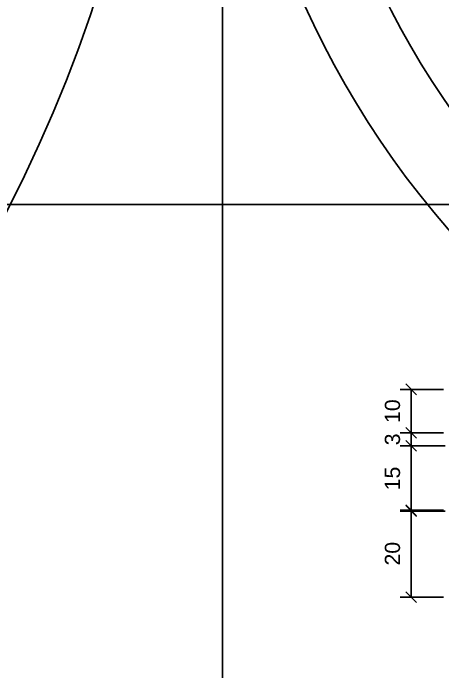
# Model space of a CAD drawing. Header units: metres. Extents: x -325 to 301, y -147 to 149.
# Drawn here: x 21.753 to 22.741, y 82.381 to 83.897 of the extents above; entities that cross this region are included whole.
import ezdxf

# ---------------------------------------------------------------- set-up
doc = ezdxf.new("R2010")
doc.units = ezdxf.units.M
doc.layers.get('Defpoints').update_dxf_attribs({"lineweight": 13})
for name, color, linetype, plot in [('-aux', 50, 'Continuous', False), ('-AUX-QAD', 5, 'Continuous', False), ('-AUX-TWQ', 1, 'Continuous', False), ('-AUX_MON', 3, 'Continuous', False)]:
    doc.layers.add(name, color=color, linetype=linetype, plot=plot)
doc.layers.add('0-TX-1_25', color=7, linetype='Continuous', true_color=0x3f4f7f)
doc.styles.get("Standard").update_dxf_attribs({"font": 'arial.ttf'})
doc.dimstyles.new('ISO-25', dxfattribs={"dimtxt": 0.1, "dimasz": 0.1, "dimexe": 0.1, "dimexo": 0.1, "dimgap": 0.1, "dimtad": 1, "dimdec": 0, "dimlfac": 100, "dimzin": 9, "dimtxsty": 'Standard', "dimblk": 'OBLIQUE', "dimcen": 0.1, "dimadec": 0, "dimazin": 0, "dimtfac": 1, "dimtdec": 0, "dimtmove": 0, "dimatfit": 3, "dimldrblk": 'OBLIQUE', "dimfxl": 1, "dimarcsym": 0})

# ---------------------------------------------------------------- blocks, each defined once
blk = doc.blocks.new('_Oblique')
at = {"color": 0, "lineweight": -2}
blk.add_line((-0.499999999995058, -0.4999999998130015), (0.500000000028669, 0.500000000163238), dxfattribs=at)
blk = doc.blocks.new('*D1024')
at = {"layer": '0-TX-1_25', "color": 0, "lineweight": -2, "transparency": 16777216}
for p, q in [((22.74289886389953, 83.03143338857203), (22.64352729835787, 83.03143338857203)), ((22.66852729835787, 83.03143338857203), (22.66852729835787, 82.93143338842577)), ((22.74289886360849, 82.93143338842577), (22.64352729835787, 82.93143338842577))]:
    blk.add_line(p, q, dxfattribs=at)
at = {"layer": 'Defpoints', "color": 0, "transparency": 16777216}
for p in [(22.76789886389952, 83.03143338857203), (22.66852729835787, 82.93143338842577), (22.76789886360849, 82.93143338842577)]:
    blk.add_point(p, dxfattribs=at)
at = {"layer": '0-TX-1_25', "color": 0, "lineweight": -2, "transparency": 16777216, "xscale": 0.025, "yscale": 0.025, "zscale": 0.025}
for p, rotation in [((22.66852729835787, 83.03143338857203), 90), ((22.66852729835787, 82.93143338842577), 270)]:
    blk.add_blockref('_Oblique', p, dxfattribs=dict(at, rotation=rotation))
at = {"layer": '0-TX-1_25', "color": 0, "transparency": 16777216, "insert": (22.62565724378763, 82.98143338849889), "char_height": 0.035, "attachment_point": 5, "rotation": 90}
blk.add_mtext('10', dxfattribs=at)
blk = doc.blocks.new('*D1025')
at = {"layer": '0-TX-1_25', "color": 0, "lineweight": -2, "transparency": 16777216}
for p, q in [((22.66852729835776, 82.93143338842577), (22.66852729835776, 82.95643338842578)), ((22.74289886360849, 82.93143338842577), (22.64352729835776, 82.93143338842577)), ((22.66852729835776, 82.93143338842577), (22.66852729835776, 82.90143359110832)), ((22.74289886462416, 82.90143359110832), (22.64352729835776, 82.90143359110832)), ((22.66852729835776, 82.90143359110832), (22.66852729835776, 82.87643359110831))]:
    blk.add_line(p, q, dxfattribs=at)
at = {"layer": 'Defpoints', "color": 0, "transparency": 16777216}
for p in [(22.76789886360849, 82.93143338842577), (22.66852729835776, 82.90143359110832), (22.76789886462415, 82.90143359110832)]:
    blk.add_point(p, dxfattribs=at)
at = {"layer": '0-TX-1_25', "color": 0, "lineweight": -2, "transparency": 16777216, "xscale": 0.025, "yscale": 0.025, "zscale": 0.025}
for p, rotation in [((22.66852729835776, 82.93143338842577), 270), ((22.66852729835776, 82.90143359110832), 90)]:
    blk.add_blockref('_Oblique', p, dxfattribs=dict(at, rotation=rotation))
at = {"layer": '0-TX-1_25', "color": 0, "transparency": 16777216, "insert": (22.62564530654331, 82.91643348976703), "char_height": 0.035, "attachment_point": 5, "rotation": 90}
blk.add_mtext('3', dxfattribs=at)
blk = doc.blocks.new('*D1026')
at = {"layer": '0-TX-1_25', "color": 0, "lineweight": -2, "transparency": 16777216}
for p, q in [((22.74697852057498, 82.90143362896501), (22.64352729835788, 82.90143362896501)), ((22.66852729835788, 82.90143362896501), (22.66852729835788, 82.75143342216177)), ((22.74697852051979, 82.75143342216177), (22.64352729835788, 82.75143342216177))]:
    blk.add_line(p, q, dxfattribs=at)
at = {"layer": 'Defpoints', "color": 0, "transparency": 16777216}
for p in [(22.77197852057498, 82.90143362896501), (22.66852729835788, 82.75143342216177), (22.77197852051978, 82.75143342216177)]:
    blk.add_point(p, dxfattribs=at)
at = {"layer": '0-TX-1_25', "color": 0, "lineweight": -2, "transparency": 16777216, "xscale": 0.025, "yscale": 0.025, "zscale": 0.025}
for p, rotation in [((22.66852729835788, 82.90143362896501), 90), ((22.66852729835788, 82.75143342216177), 270)]:
    blk.add_blockref('_Oblique', p, dxfattribs=dict(at, rotation=rotation))
at = {"layer": '0-TX-1_25', "color": 0, "transparency": 16777216, "insert": (22.62565724378764, 82.82643352556337), "char_height": 0.035, "attachment_point": 5, "rotation": 90}
blk.add_mtext('15', dxfattribs=at)
blk = doc.blocks.new('*D2674')
at = {"layer": '0-TX-1_25', "color": 0, "lineweight": -2, "transparency": 16777216}
for p, q in [((22.74290053422324, 82.75328858411218), (22.64352729835791, 82.75328858411218)), ((22.66852729835791, 82.75328858411218), (22.66852729835791, 82.55334166923453)), ((22.74299112299278, 82.55334166923453), (22.64352729835791, 82.55334166923453))]:
    blk.add_line(p, q, dxfattribs=at)
at = {"layer": 'Defpoints', "color": 0, "transparency": 16777216}
for p in [(22.76790053422324, 82.75328858411218), (22.66852729835791, 82.55334166923453), (22.76799112299278, 82.55334166923453)]:
    blk.add_point(p, dxfattribs=at)
at = {"layer": '0-TX-1_25', "color": 0, "lineweight": -2, "transparency": 16777216, "xscale": 0.025, "yscale": 0.025, "zscale": 0.025}
for p, rotation in [((22.66852729835791, 82.75328858411218), 90), ((22.66852729835791, 82.55334166923453), 270)]:
    blk.add_blockref('_Oblique', p, dxfattribs=dict(at, rotation=rotation))
at = {"layer": '0-TX-1_25', "color": 0, "transparency": 16777216, "insert": (22.62565724378767, 82.65331512667333), "char_height": 0.035, "attachment_point": 5, "rotation": 90}
blk.add_mtext('20', dxfattribs=at)

msp = doc.modelspace()

# ---------------------------------------------------------------- linework, layer by layer
at = {"layer": '-aux'}
for points in [[(22.23447743480324, 3.456691224966903), (22.23447743480324, 133.4566912249669)], [(12.23447743480324, 83.4566912249669), (142.2344774348032, 83.4566912249669)]]:
    msp.add_lwpolyline(points, dxfattribs=at)
at = {"layer": '-AUX-QAD'}
for radius in [3.283145961465717, 3.040539247394918]:
    msp.add_circle((18.81973117621601, 84.94668784130113), radius, dxfattribs=at)
at = {"layer": '-AUX-TWQ'}
for radius in [2.127904835691499, 1.953244446133011]:
    msp.add_circle((24.36238227049473, 84.79272276306195), radius, dxfattribs=at)
at = {"layer": '-AUX_MON'}
msp.add_circle((24.13831759426489, 80.68986749736263), 1.795796165688976, dxfattribs=at)

# ---------------------------------------------------------------- dimensions: what is measured, and where the dimension line sits
at = {"layer": '0-TX-1_25'}
for base, p1, p2, picture, middle in [((22.66852729835787, 82.93143338842577), (22.76789886389952, 83.031433388572), (22.76789886360848, 82.93143338842575), '*D1024', (22.62565724378763, 82.98143338849889)), ((22.66852729835788, 82.75143342216177), (22.77197852057498, 82.90143362896498), (22.77197852051978, 82.75143342216174), '*D1026', (22.62565724378764, 82.82643352556337)), ((22.66852729835791, 82.55334166923453), (22.76790053422323, 82.75328858411216), (22.76799112299277, 82.5533416692345), '*D2674', (22.62565724378767, 82.65331512667333))]:
    dim = msp.add_linear_dim(base=base, p1=p1, p2=p2, angle=90, dimstyle='ISO-25', override={"dimtxt": 0.035, "dimasz": 0.025, "dimexe": 0.025, "dimexo": 0.025, "dimgap": 0.025, "dimblk1": 'Oblique', "dimblk2": 'Oblique', "dimsah": 1, "dimfxl": 0.1, "dimfxlon": 1, "dimarcsym": 1}, dxfattribs=at)
    dim.commit()
    dim.dimension.update_dxf_attribs({"geometry": picture, "text_midpoint": middle})
dim = msp.add_linear_dim(base=(22.66852729835776, 82.90143359110832), p1=(22.76789886360848, 82.93143338842575), p2=(22.76789886462415, 82.90143359110829), angle=90, dimstyle='ISO-25', override={"dimtxt": 0.035, "dimasz": 0.025, "dimexe": 0.025, "dimexo": 0.025, "dimgap": 0.025, "dimblk1": 'Oblique', "dimblk2": 'Oblique', "dimsah": 1, "dimfxl": 0.1, "dimfxlon": 1, "dimarcsym": 1}, dxfattribs=at)
dim.commit()
dim.dimension.update_dxf_attribs({"geometry": '*D1025', "text_midpoint": (22.66852729835777, 82.91643348976703), "dimtype": 160})

doc.saveas('drawing.dxf')
